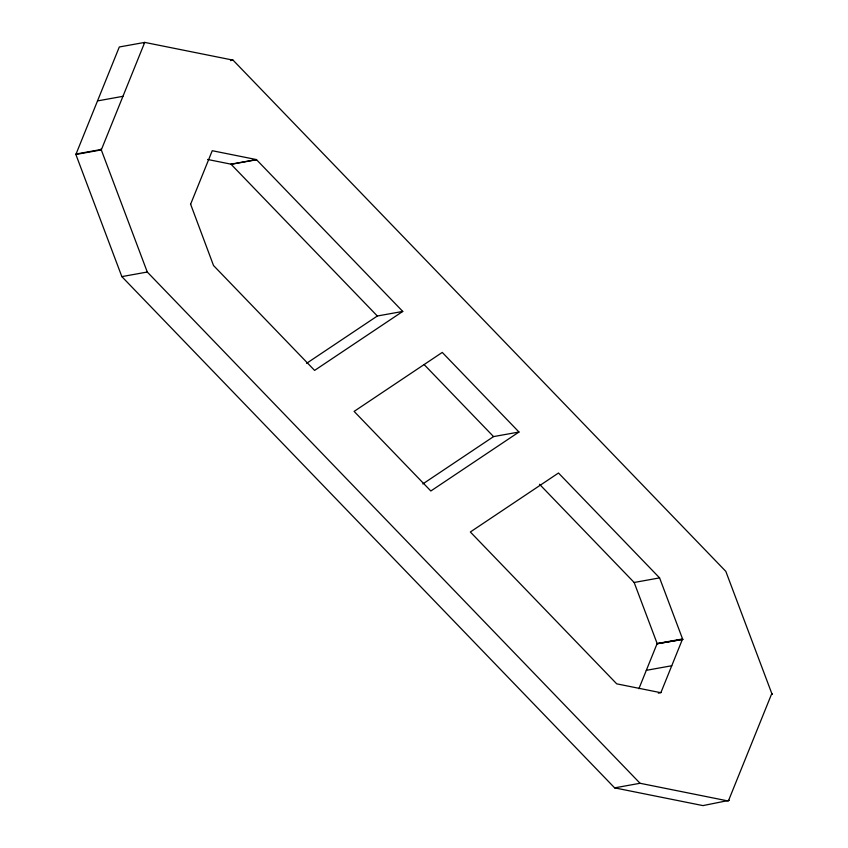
<?xml version="1.0" encoding="UTF-8"?>
<svg xmlns="http://www.w3.org/2000/svg" width="848" height="848" viewBox="0 0 848 848"><rect width="100%" height="100%" fill="white"/><g stroke="black" fill="none" stroke-linecap="round" stroke-linejoin="round"><path stroke-width="1.27" d="M729.259 800.321L702.939 805.6L614.63 787.866L121.847 276.618L75.875 154.484L119.303 46.979L144.732 42.4L233.041 60.134L725.824 571.382L772.125 694.385L771.616 693.971M75.875 154.484L101.294 149.905L144.732 42.4L143.842 43.1M190.524 204.453L212.244 150.711L256.393 159.572L402.758 311.428L314.597 370.406L213.516 265.519L190.62 204.23M638.894 688.714L657.052 643.77L682.735 639.392L657.052 643.77M661.302 692.36L658.313 693.166M306.584 363.336L377.328 316.007L402.758 311.428M422.823 483.932L493.557 436.603L518.987 432.024L442.264 352.418L354.114 411.397L430.837 490.992L518.987 432.024M230.497 60.6L233.041 60.134M97.52 100.912L122.939 96.322M76.055 154.029L101.484 149.439L100.965 149.025L147.276 272.028L640.06 783.276L728.368 801.021L771.797 693.516L771.828 694.141M207.59 159.466L230.963 164.162L256.393 159.572M231.133 164.332L256.562 159.753M121.847 276.618L147.276 272.028M539.508 484.272L634.156 582.481L659.585 577.891L682.735 639.392M657.147 643.547L682.576 638.957L660.857 692.71L616.708 683.838L470.343 531.993L558.493 473.014L659.585 577.891M646.324 670.333L671.754 665.744M614.63 787.866L640.06 783.276M230.963 164.162L377.328 316.007M424.148 364.587L493.557 436.603M634.156 582.481L657.317 643.982M101.272 149.269L101.294 149.905"/></g></svg>
